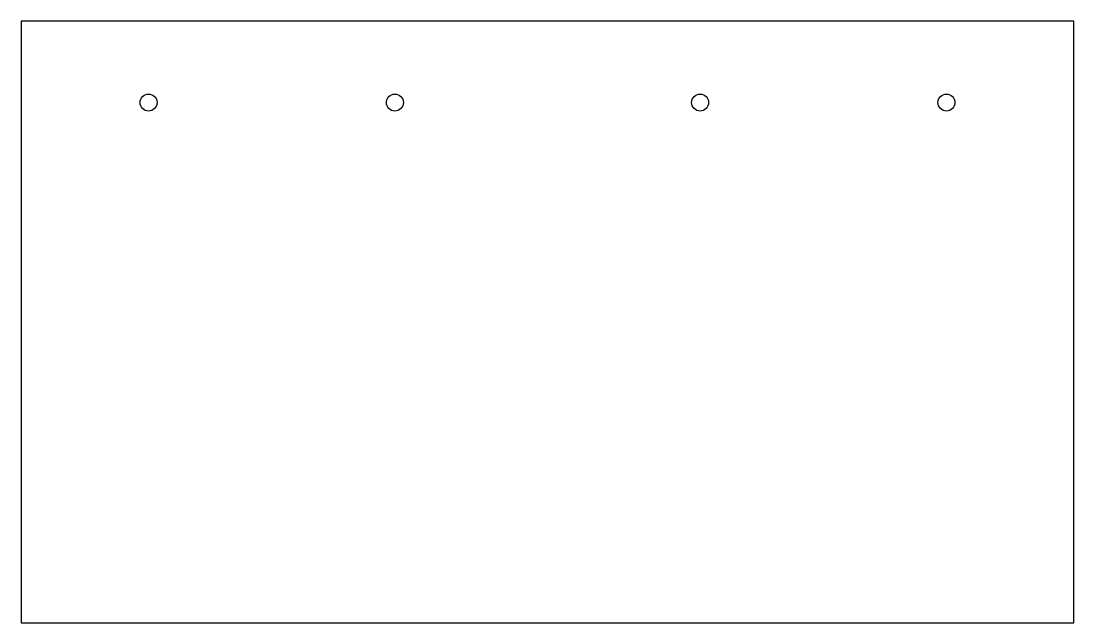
# Model space of a CAD drawing. Header units: millimetres. Extents: x -133 to 35, y 5 to 101.
import ezdxf

# ---------------------------------------------------------------- set-up
doc = ezdxf.new("R2010")
doc.units = ezdxf.units.MM
doc.layers.get('0').update_dxf_attribs({"linetype": 'CONTINUOUS'})

msp = doc.modelspace()

# ---------------------------------------------------------------- linework, layer by layer
msp.add_lwpolyline([(34.5, 5), (34.5, 101), (-133.5, 101), (-133.5, 5)], close=True)
for centre in [(-113.15, 88), (-73.85, 88), (-25.15, 88), (14.15, 88)]:
    msp.add_circle(centre, 1.35)

doc.saveas('drawing.dxf')
